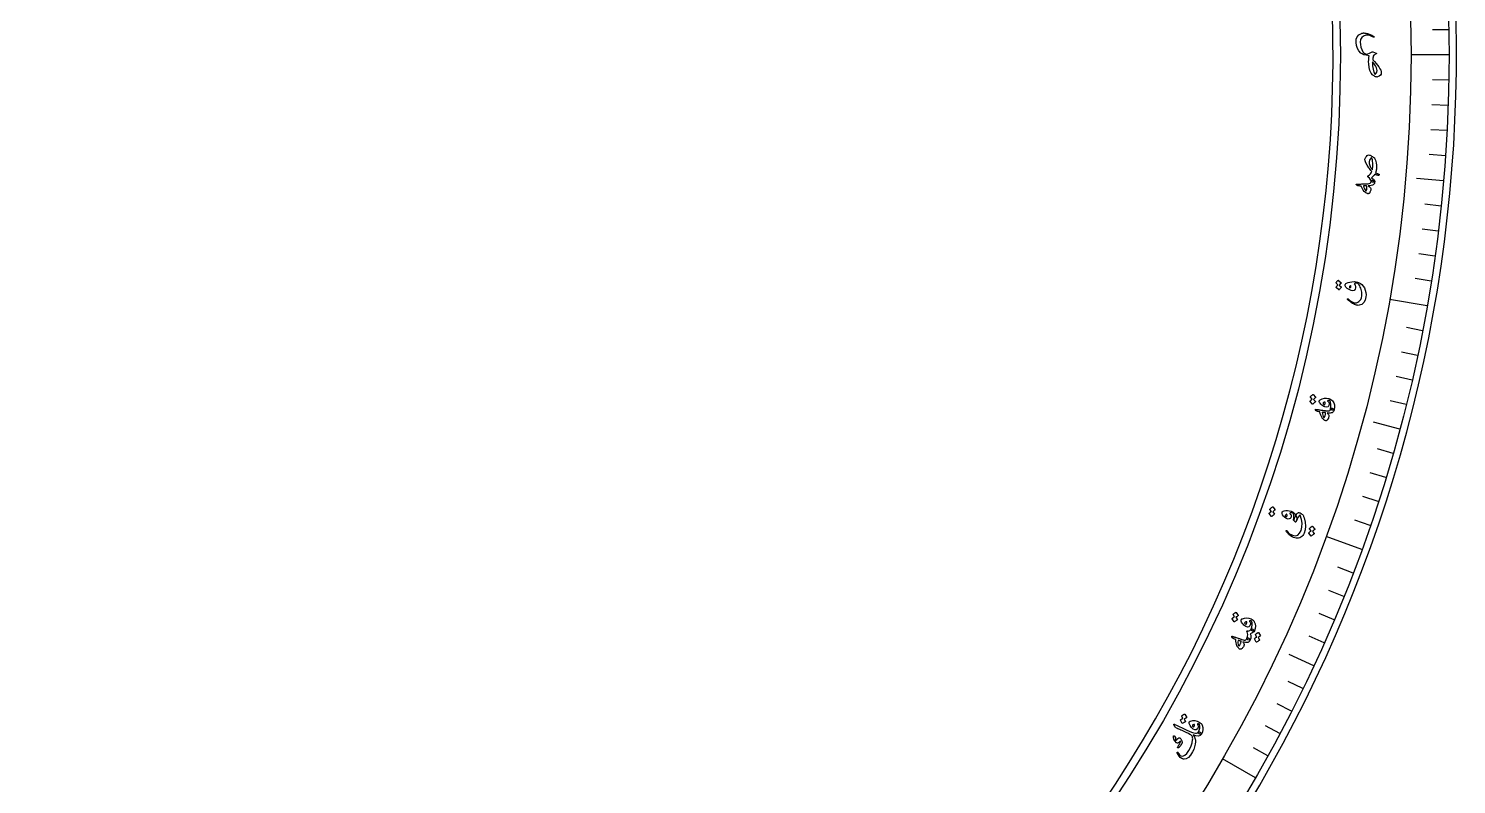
# Model space of a CAD drawing. Header units: millimetres. Extents: x -65 to 65, y -65 to 75.
# Drawn here: x 1.1 to 65, y -32.6 to 1.2 of the extents above; entities that cross this region are included whole.
import ezdxf

# ---------------------------------------------------------------- set-up
doc = ezdxf.new("R2010")
doc.units = ezdxf.units.MM
for name, color, linetype in [('CUT_INNER', 6, 'Continuous'), ('CUT_OUTER', 1, 'Continuous'), ('ENGRAVE', 7, 'Continuous'), ('ENGRAVE_FINE', 8, 'Continuous'), ('TEXT', 5, 'Continuous')]:
    doc.layers.add(name, color=color, linetype=linetype)

msp = doc.modelspace()

# ---------------------------------------------------------------- linework, layer by layer
at = {"layer": 'CUT_INNER'}
msp.add_arc((0.0001, -0.0002), 59.4749, 92.288724, 16.523657, dxfattribs=at)
at = {"layer": 'CUT_OUTER'}
msp.add_arc((-0.0001, -0.0002), 64.9998, 178.916906, 2.285404, dxfattribs=at)
at = {"layer": 'ENGRAVE'}
for points in [[(64.6685, 0), (62.9668, 0)], [(64.4224, -5.6362), (63.2115, -5.5303)], [(63.686, -11.2296), (62.0102, -10.9341)], [(62.465, -16.7374), (61.2909, -16.4228)], [(60.7685, -22.1179), (59.1694, -21.5359)], [(58.6096, -27.3301), (57.5079, -26.8164)], [(56.0046, -32.3342), (54.5308, -31.4834)]]:
    msp.add_lwpolyline(points, dxfattribs=at)
for radius in [64.6685, 62.9668, 59.8065]:
    msp.add_circle((0, 0), radius, dxfattribs=at)
at = {"layer": 'ENGRAVE_FINE'}
for points in [[(64.6587, 1.1286), (63.9295, 1.1159)], [(64.6587, -1.1286), (63.9295, -1.1159)], [(64.6291, -2.2569), (63.9002, -2.2314)], [(64.5799, -3.3845), (63.8516, -3.3463)], [(64.511, -4.511), (63.7834, -4.4602)], [(64.3142, -6.7597), (63.5889, -6.6835)], [(64.1865, -7.8811), (63.4626, -7.7922)], [(64.0392, -9.0001), (63.3169, -8.8986)], [(63.8723, -10.1164), (63.152, -10.0023)], [(63.4804, -12.3393), (62.7645, -12.2002)], [(63.2553, -13.4453), (62.542, -13.2937)], [(63.0111, -14.5472), (62.3004, -14.3832)], [(62.7476, -15.6447), (62.0399, -15.4683)], [(62.1634, -17.8251), (61.4623, -17.624)], [(61.8428, -18.9072), (61.1454, -18.694)], [(61.5034, -19.9837), (60.8098, -19.7583)], [(61.1453, -21.054), (60.4557, -20.8166)], [(60.3732, -23.1751), (59.6924, -22.9138)], [(59.9596, -24.2252), (59.2834, -23.952)], [(59.5277, -25.268), (58.8563, -24.983)], [(59.0776, -26.303), (58.4114, -26.0064)], [(58.1237, -28.3488), (57.4682, -28.0291)], [(57.6201, -29.3589), (56.9702, -29.0278)], [(57.0989, -30.36), (56.455, -30.0176)], [(56.5603, -31.3519), (55.9225, -30.9983)]]:
    msp.add_lwpolyline(points, dxfattribs=at)
at = {"layer": 'TEXT'}
for points in [[(61.6363, -0.792), (61.6261, -0.8556), (61.5956, -0.9094), (61.5447, -0.9531), (61.4735, -0.9869), (61.4464, -0.9904), (61.4162, -0.9869), (61.383, -0.9766), (61.3467, -0.9594), (61.3118, -0.9397), (61.2827, -0.922), (61.2595, -0.9062), (61.2422, -0.8923), (61.1779, -0.8119), (61.1283, -0.7038), (61.0934, -0.5679), (61.0729, -0.4041), (61.0687, -0.3057), (61.0711, -0.2116), (61.0802, -0.1218), (61.096, -0.0363), (60.9628, -0.0161), (60.8556, 0.0099), (60.7746, 0.0417), (60.7197, 0.0793), (60.6348, 0.1777), (60.5713, 0.2894), (60.5291, 0.4144), (60.5081, 0.553), (60.5136, 0.6991), (60.5547, 0.8163), (60.6317, 0.9047), (60.7448, 0.9644), (60.7624, 0.9696), (60.7808, 0.974), (60.8, 0.9775), (60.82, 0.98), (60.8407, 0.9815), (60.862, 0.9816), (60.8839, 0.9804), (60.9064, 0.9778), (60.9462, 0.9721), (60.9855, 0.9646), (61.0242, 0.9553), (61.0624, 0.9441), (61.0999, 0.9312), (61.1367, 0.9166), (61.1726, 0.9005), (61.2078, 0.8827), (61.2222, 0.8748), (61.2358, 0.867), (61.2487, 0.8593), (61.261, 0.8517), (61.2726, 0.8443), (61.2835, 0.8372), (61.2937, 0.8305), (61.3032, 0.8241), (61.3086, 0.8195), (61.312, 0.8146), (61.3133, 0.8095), (61.3125, 0.8042), (61.3105, 0.7985), (61.3077, 0.7941), (61.3042, 0.7911), (61.3, 0.7895), (61.2952, 0.7889), (61.29, 0.7893), (61.2843, 0.7906), (61.2782, 0.7928), (61.2579, 0.8059), (61.2355, 0.8182), (61.2112, 0.8298), (61.1848, 0.8406), (61.1173, 0.8633), (61.0538, 0.8769), (60.9943, 0.8815), (60.9388, 0.877), (60.8338, 0.8418), (60.7579, 0.7793), (60.7112, 0.6897), (60.6934, 0.5727), (60.6997, 0.46), (60.7219, 0.3505), (60.76, 0.2441), (60.8141, 0.1408), (60.8365, 0.1096), (60.8637, 0.0826), (60.8957, 0.06), (60.9324, 0.0416), (60.9375, 0.0394), (60.9438, 0.0384), (60.9512, 0.0385), (60.9597, 0.0398), (61.041, 0.0558), (61.1123, 0.0766), (61.1737, 0.1022), (61.225, 0.1326), (61.2344, 0.1387), (61.2427, 0.1422), (61.2498, 0.1432), (61.2558, 0.1418), (61.405, 0.0856), (61.4163, 0.0776), (61.4209, 0.0697), (61.419, 0.0621), (61.4105, 0.0547), (61.296, -0.0127), (61.2789, -0.0488), (61.2659, -0.095), (61.257, -0.1514), (61.252, -0.2181), (61.3288, -0.2977), (61.3998, -0.3776), (61.4651, -0.4579), (61.5245, -0.5386), (61.5739, -0.6157), (61.609, -0.6837), (61.6298, -0.7425), (61.6363, -0.792)], [(61.3661, -0.8777), (61.4093, -0.8224), (61.4358, -0.7643), (61.4454, -0.7035), (61.4381, -0.6399), (61.4146, -0.5709), (61.3754, -0.4917), (61.3205, -0.4026), (61.2498, -0.3035), (61.2481, -0.4831), (61.2668, -0.6386), (61.3061, -0.7701), (61.3661, -0.8777)], [(60.9066, -4.6673), (60.9124, -4.6395), (60.9261, -4.6088), (60.9474, -4.5749), (60.9765, -4.538), (61.0083, -4.506), (61.0396, -4.4853), (61.0706, -4.476), (61.1012, -4.478), (61.1315, -4.4879), (61.165, -4.5027), (61.2019, -4.5223), (61.242, -4.5468), (61.2785, -4.5715), (61.3065, -4.5923), (61.3259, -4.6089), (61.3367, -4.6215), (61.383, -4.715), (61.413, -4.8206), (61.4265, -4.9384), (61.4236, -5.0682), (61.4209, -5.0945), (61.4174, -5.1205), (61.413, -5.1461), (61.4077, -5.1715), (61.4016, -5.1964), (61.3948, -5.2209), (61.3874, -5.2448), (61.3794, -5.2682), (61.3954, -5.2781), (61.4248, -5.2918), (61.4675, -5.3091), (61.5237, -5.3302), (61.5345, -5.3355), (61.5403, -5.3436), (61.541, -5.3545), (61.5368, -5.3681), (61.5292, -5.3794), (61.5196, -5.3869), (61.5081, -5.3905), (61.4947, -5.3902), (61.4783, -5.3857), (61.4613, -5.3804), (61.4437, -5.3744), (61.4255, -5.3676), (61.4068, -5.36), (61.3877, -5.3515), (61.3682, -5.342), (61.3484, -5.3315), (61.3229, -5.3745), (61.2948, -5.4121), (61.2639, -5.4444), (61.2302, -5.4714), (61.2191, -5.4792), (61.211, -5.4866), (61.206, -5.4936), (61.2039, -5.5002), (61.205, -5.5058), (61.2092, -5.5116), (61.2167, -5.5178), (61.2273, -5.5242), (61.2803, -5.5561), (61.3172, -5.5892), (61.338, -5.6237), (61.3427, -5.6595), (61.341, -5.664), (61.3369, -5.6686), (61.3302, -5.6731), (61.321, -5.6776), (61.2877, -5.6866), (61.2595, -5.6907), (61.2363, -5.6901), (61.2181, -5.6846), (61.2026, -5.6754), (61.1911, -5.6656), (61.1835, -5.6553), (61.1798, -5.6444), (61.1671, -5.5976), (61.142, -5.5536), (61.1046, -5.5124), (61.0547, -5.474), (61.0451, -5.4659), (61.0385, -5.4565), (61.035, -5.4458), (61.0346, -5.4338), (61.0374, -5.4211), (61.0436, -5.41), (61.053, -5.4005), (61.0656, -5.3928), (61.1107, -5.3627), (61.1502, -5.3225), (61.1843, -5.2722), (61.2127, -5.2118), (61.1739, -5.1687), (61.1378, -5.1268), (61.1042, -5.0861), (61.0733, -5.0466), (60.9971, -4.9334), (60.9438, -4.8325), (60.9136, -4.7438), (60.9066, -4.6673)], [(61.1881, -4.6085), (61.1435, -4.6587), (61.1118, -4.7131), (61.0929, -4.7716), (61.0868, -4.8343), (61.091, -4.8633), (61.1022, -4.8993), (61.1203, -4.9423), (61.1453, -4.9923), (61.1591, -5.018), (61.1722, -5.0415), (61.1846, -5.063), (61.1962, -5.0824), (61.2072, -5.0996), (61.2177, -5.1148), (61.2277, -5.1278), (61.2371, -5.1388), (61.2477, -5.0814), (61.2544, -5.0131), (61.257, -4.9339), (61.2557, -4.844), (61.25, -4.7572), (61.2399, -4.6896), (61.2252, -4.6411), (61.2061, -4.6117), (61.2019, -4.6071), (61.1975, -4.6051), (61.1929, -4.6055), (61.1881, -4.6085)], [(60.5272, -5.8071), (60.5169, -5.7955), (60.5164, -5.787), (60.5256, -5.7818), (60.5445, -5.7797), (60.5558, -5.7796), (60.5715, -5.7791), (60.5915, -5.7784), (60.6159, -5.7775), (60.6449, -5.7764), (60.6787, -5.7753), (60.7172, -5.7742), (60.7606, -5.7731), (60.8032, -5.772), (60.8414, -5.771), (60.8751, -5.7701), (60.9043, -5.7694), (60.9289, -5.7688), (60.9489, -5.7684), (60.9641, -5.7681), (60.9747, -5.7679), (61.0415, -5.7648), (61.0941, -5.7563), (61.1322, -5.7423), (61.1561, -5.7228), (61.166, -5.7084), (61.1732, -5.6905), (61.1778, -5.6692), (61.1798, -5.6444), (61.1835, -5.63), (61.1917, -5.6194), (61.2043, -5.6127), (61.2213, -5.6098), (61.2415, -5.61), (61.2617, -5.6126), (61.2819, -5.6174), (61.3021, -5.6245), (61.3191, -5.6329), (61.3316, -5.6415), (61.3394, -5.6503), (61.3427, -5.6595), (61.3378, -5.7071), (61.3254, -5.7473), (61.3054, -5.7802), (61.2779, -5.8057), (61.2392, -5.8257), (61.1892, -5.8404), (61.1282, -5.8499), (61.056, -5.8542), (61.0968, -5.8839), (61.1284, -5.9133), (61.1506, -5.9422), (61.1634, -5.9707), (61.1668, -5.9931), (61.1664, -6.0191), (61.1623, -6.0486), (61.1543, -6.0816), (61.1429, -6.1161), (61.1307, -6.1447), (61.1176, -6.1676), (61.1038, -6.1846), (61.0875, -6.1978), (61.071, -6.206), (61.0544, -6.2091), (61.0376, -6.2072), (61.017, -6.2009), (60.9944, -6.1914), (60.9699, -6.1787), (60.9434, -6.1629), (60.9169, -6.1456), (60.8959, -6.1307), (60.8804, -6.1182), (60.8703, -6.1081), (60.8306, -6.0535), (60.7939, -5.9947), (60.7604, -5.9318), (60.7299, -5.8647), (60.6949, -5.8637), (60.6648, -5.8625), (60.6395, -5.8611), (60.619, -5.8595), (60.6019, -5.8568), (60.5868, -5.8523), (60.5737, -5.8459), (60.5626, -5.8377)], [(60.8415, -5.8627), (60.8576, -5.9304), (60.8799, -5.9886), (60.9083, -6.0375), (60.9429, -6.077), (60.9478, -6.0799), (60.9526, -6.0803), (60.9571, -6.0781), (60.9615, -6.0734), (60.9715, -6.0553), (60.9796, -6.0354), (60.9861, -6.0138), (60.9907, -5.9904), (60.9936, -5.9652), (60.9947, -5.9383), (60.994, -5.9095), (60.9915, -5.879), (60.9905, -5.8743), (60.9883, -5.8691), (60.9851, -5.8637), (60.9808, -5.8579), (60.9658, -5.8576), (60.9502, -5.8575), (60.9339, -5.8577), (60.9168, -5.8581), (60.899, -5.8589), (60.8806, -5.8599), (60.8614, -5.8612), (60.8415, -5.8627)], [(59.6115, -10.2114), (59.6096, -10.2088), (59.6088, -10.2054), (59.6091, -10.2014), (59.6103, -10.1966), (59.6199, -10.1803), (59.6301, -10.1647), (59.6408, -10.1497), (59.6521, -10.1354), (59.6641, -10.1217), (59.677, -10.1085), (59.6907, -10.0957), (59.7052, -10.0834), (59.7093, -10.0812), (59.7135, -10.0807), (59.7176, -10.0817), (59.7216, -10.0843), (59.8434, -10.1926), (59.8448, -10.1952), (59.8442, -10.1987), (59.8416, -10.2029), (59.8371, -10.208), (59.8331, -10.2113), (59.8275, -10.2168), (59.8202, -10.2246), (59.8113, -10.2346), (59.8006, -10.2469), (59.788, -10.2617), (59.7735, -10.2788), (59.757, -10.2983), (59.8511, -10.3841), (59.8538, -10.3877), (59.8538, -10.3919), (59.8513, -10.3964), (59.8462, -10.4015), (59.8417, -10.4059), (59.835, -10.4128), (59.8259, -10.4223), (59.8146, -10.4344), (59.8009, -10.4493), (59.7849, -10.4672), (59.7665, -10.488), (59.7457, -10.5119), (59.7425, -10.5142), (59.7396, -10.515), (59.737, -10.5142), (59.7346, -10.5118), (59.6191, -10.4021), (59.6172, -10.3995), (59.6164, -10.3962), (59.6167, -10.3921), (59.618, -10.3874), (59.6254, -10.3734), (59.6336, -10.36), (59.6424, -10.3472), (59.652, -10.3349), (59.6622, -10.3232), (59.6728, -10.3121), (59.6839, -10.3015), (59.6955, -10.2914)], [(60.0147, -10.2804), (60.0208, -10.2643), (60.0336, -10.2479), (60.0531, -10.2313), (60.0794, -10.2144), (60.148, -10.1823), (60.227, -10.1596), (60.3163, -10.1463), (60.416, -10.1426), (60.4675, -10.1453), (60.519, -10.1525), (60.5703, -10.1644), (60.6216, -10.1808), (60.7025, -10.2215), (60.7724, -10.2757), (60.8312, -10.3434), (60.8789, -10.4247), (60.9196, -10.5281), (60.9447, -10.6283), (60.9544, -10.7252), (60.9486, -10.8187), (60.9113, -10.968), (60.8478, -11.0813), (60.7584, -11.1584), (60.6432, -11.1994), (60.6061, -11.202), (60.567, -11.1992), (60.5259, -11.1909), (60.4828, -11.1772), (60.4361, -11.1593), (60.39, -11.1378), (60.3444, -11.1127), (60.2994, -11.0841), (60.2548, -11.0522), (60.2106, -11.0174), (60.1669, -10.9798), (60.1235, -10.9393), (60.1191, -10.9337), (60.1167, -10.9284), (60.1164, -10.9231), (60.1181, -10.918), (60.1212, -10.9127), (60.1245, -10.9086), (60.128, -10.9056), (60.1318, -10.9039), (60.1369, -10.903), (60.1424, -10.904), (60.1482, -10.9069), (60.1544, -10.9117), (60.2279, -10.9793), (60.2967, -11.0309), (60.3607, -11.0664), (60.4201, -11.0859), (60.4777, -11.0916), (60.533, -11.0852), (60.5858, -11.0668), (60.6362, -11.0363), (60.6816, -10.9925), (60.7176, -10.9357), (60.7441, -10.8661), (60.761, -10.7835), (60.7661, -10.7263), (60.7665, -10.669), (60.7622, -10.6117), (60.7532, -10.5545), (60.7395, -10.4974), (60.7208, -10.4406), (60.6972, -10.3839), (60.6687, -10.3276), (60.6407, -10.2828), (60.6116, -10.2485), (60.5814, -10.2247), (60.5501, -10.2113), (60.5186, -10.2068), (60.4877, -10.2095), (60.4574, -10.2195), (60.4278, -10.2368), (60.4661, -10.3002), (60.4849, -10.3614), (60.4842, -10.4206), (60.464, -10.4775), (60.4194, -10.5309), (60.3596, -10.5526), (60.2846, -10.5424), (60.1943, -10.5006), (60.1089, -10.4436), (60.0506, -10.3879), (60.0191, -10.3335), (60.0147, -10.2804)], [(60.2617, -10.3135), (60.2397, -10.3286), (60.2233, -10.3437), (60.2124, -10.3589), (60.207, -10.3741), (60.2071, -10.3877), (60.2119, -10.402), (60.2214, -10.4169), (60.2357, -10.4324), (60.249, -10.4219), (60.2599, -10.4094), (60.2684, -10.3949), (60.2745, -10.3783), (60.2765, -10.3623), (60.275, -10.3462), (60.27, -10.3299), (60.2617, -10.3135)], [(58.4636, -15.3144), (58.462, -15.3116), (58.4615, -15.3083), (58.4621, -15.3042), (58.4637, -15.2996), (58.4747, -15.2842), (58.4862, -15.2695), (58.4981, -15.2556), (58.5106, -15.2423), (58.5238, -15.2297), (58.5377, -15.2176), (58.5525, -15.2061), (58.568, -15.1951), (58.5723, -15.1933), (58.5765, -15.1931), (58.5805, -15.1945), (58.5843, -15.1975), (58.6963, -15.3158), (58.6974, -15.3185), (58.6965, -15.3219), (58.6936, -15.3259), (58.6887, -15.3305), (58.6844, -15.3335), (58.6783, -15.3385), (58.6704, -15.3457), (58.6607, -15.3549), (58.649, -15.3662), (58.6351, -15.3798), (58.6192, -15.3956), (58.6011, -15.4136), (58.6874, -15.5071), (58.6898, -15.511), (58.6895, -15.5151), (58.6866, -15.5194), (58.681, -15.524), (58.6762, -15.528), (58.6689, -15.5343), (58.6591, -15.543), (58.6467, -15.5541), (58.6318, -15.5677), (58.6143, -15.5841), (58.5942, -15.6033), (58.5714, -15.6252), (58.568, -15.6273), (58.5651, -15.6278), (58.5625, -15.6267), (58.5604, -15.6242), (58.4547, -15.505), (58.4531, -15.5022), (58.4526, -15.4989), (58.4532, -15.4948), (58.4549, -15.4902), (58.4635, -15.4769), (58.4728, -15.4643), (58.4827, -15.4523), (58.4933, -15.4409), (58.5044, -15.4302), (58.516, -15.42), (58.528, -15.4104), (58.5404, -15.4014)], [(58.6953, -15.8787), (58.6871, -15.8655), (58.6879, -15.857), (58.6979, -15.8534), (58.7169, -15.8546), (58.728, -15.8563), (58.7436, -15.8585), (58.7634, -15.8612), (58.7877, -15.8643), (58.8164, -15.8681), (58.8499, -15.8727), (58.8881, -15.8781), (58.931, -15.8843), (58.9732, -15.8903), (59.011, -15.8957), (59.0444, -15.9006), (59.0733, -15.9048), (59.0977, -15.9083), (59.1175, -15.9112), (59.1326, -15.9135), (59.143, -15.9151), (59.2094, -15.9233), (59.2626, -15.9237), (59.3026, -15.9163), (59.3294, -15.901), (59.3415, -15.8885), (59.3517, -15.8721), (59.3598, -15.8519), (59.3659, -15.8278), (59.372, -15.8142), (59.3818, -15.8051), (59.3953, -15.8006), (59.4126, -15.8006), (59.4325, -15.8042), (59.452, -15.8101), (59.4711, -15.8183), (59.4898, -15.8287), (59.5052, -15.8397), (59.516, -15.8503), (59.5223, -15.8604), (59.524, -15.8699), (59.5112, -15.9161), (59.4922, -15.9537), (59.467, -15.9827), (59.4356, -16.0032), (59.394, -16.0164), (59.3423, -16.0225), (59.2805, -16.0216), (59.2086, -16.0138), (59.2439, -16.05), (59.2701, -16.0842), (59.2871, -16.1164), (59.295, -16.1467), (59.2946, -16.1694), (59.2899, -16.1949), (59.2808, -16.2233), (59.2674, -16.2545), (59.2504, -16.2865), (59.2335, -16.3127), (59.2168, -16.3331), (59.2003, -16.3476), (59.1821, -16.3579), (59.1644, -16.3631), (59.1475, -16.3634), (59.1313, -16.3587), (59.112, -16.349), (59.0914, -16.3359), (59.0693, -16.3193), (59.0458, -16.2992), (59.0227, -16.2778), (59.0045, -16.2595), (58.9912, -16.2446), (58.983, -16.2329), (58.953, -16.1725), (58.9267, -16.1084), (58.9042, -16.0407), (58.8854, -15.9695), (58.8511, -15.9626), (58.8216, -15.9564), (58.7969, -15.9507), (58.777, -15.9457), (58.7606, -15.9402), (58.7464, -15.9332), (58.7346, -15.9247), (58.7251, -15.9148)], [(58.8587, -15.4776), (58.8636, -15.4661), (58.8724, -15.4541), (58.885, -15.4418), (58.9015, -15.4291), (58.9926, -15.3799), (59.0874, -15.3537), (59.1861, -15.3507), (59.2887, -15.3708), (59.3398, -15.3898), (59.3839, -15.4129), (59.4207, -15.44), (59.4504, -15.4711), (59.505, -15.5613), (59.5354, -15.6579), (59.5418, -15.7608), (59.524, -15.8699), (59.5186, -15.88), (59.5086, -15.8871), (59.4939, -15.8913), (59.4746, -15.8927), (59.4643, -15.8923), (59.4539, -15.8912), (59.4435, -15.8891), (59.4331, -15.8863), (59.4229, -15.8829), (59.4133, -15.8794), (59.4042, -15.8756), (59.3956, -15.8716), (59.3813, -15.8627), (59.3715, -15.8524), (59.3664, -15.8408), (59.3659, -15.8278), (59.3795, -15.7208), (59.3774, -15.6244), (59.3598, -15.5386), (59.3266, -15.4633), (59.3011, -15.4599), (59.2805, -15.4584), (59.2647, -15.4588), (59.2539, -15.4613), (59.2441, -15.4651), (59.2373, -15.4692), (59.2334, -15.4735), (59.2325, -15.4782), (59.2328, -15.4817), (59.2337, -15.4846), (59.2352, -15.487), (59.2373, -15.4889), (59.2676, -15.5149), (59.2889, -15.5428), (59.3013, -15.5726), (59.3047, -15.6043), (59.2891, -15.6897), (59.2511, -15.7412), (59.1909, -15.7587), (59.1084, -15.7422), (59.0637, -15.7228), (59.0191, -15.6959), (58.9746, -15.6616), (58.9302, -15.6199), (58.8934, -15.5786), (58.8692, -15.5411), (58.8577, -15.5075), (58.8587, -15.4776)], [(59.0334, -15.5854), (59.0337, -15.6041), (59.0431, -15.6212), (59.0617, -15.6368), (59.0894, -15.6508), (59.094, -15.6519), (59.0974, -15.6525), (59.0995, -15.6524), (59.1004, -15.6518), (59.1093, -15.6353), (59.1164, -15.6181), (59.1215, -15.6001), (59.1247, -15.5813), (59.1255, -15.5643), (59.124, -15.5497), (59.1203, -15.5376), (59.1143, -15.5279), (59.0808, -15.5403), (59.0562, -15.5539), (59.0404, -15.569), (59.0334, -15.5854)], [(58.9957, -15.9862), (59.0003, -16.0556), (59.0125, -16.1168), (59.0323, -16.1697), (59.0597, -16.2145), (59.0642, -16.2181), (59.0688, -16.2193), (59.0736, -16.2179), (59.0787, -16.214), (59.0916, -16.1979), (59.103, -16.1797), (59.1129, -16.1594), (59.1214, -16.1371), (59.1285, -16.1128), (59.1341, -16.0864), (59.1382, -16.0579), (59.1409, -16.0275), (59.1407, -16.0226), (59.1395, -16.0172), (59.1372, -16.0113), (59.1339, -16.0048), (59.1192, -16.002), (59.1038, -15.9993), (59.0877, -15.9967), (59.0708, -15.9943), (59.0531, -15.9921), (59.0348, -15.99), (59.0156, -15.988), (58.9957, -15.9862)], [(56.6505, -20.3274), (56.6491, -20.3245), (56.6489, -20.3211), (56.6498, -20.3172), (56.6519, -20.3127), (56.6642, -20.2984), (56.6769, -20.2849), (56.69, -20.2721), (56.7036, -20.26), (56.7178, -20.2487), (56.7327, -20.238), (56.7484, -20.2278), (56.7648, -20.2183), (56.7693, -20.2169), (56.7734, -20.2171), (56.7773, -20.2188), (56.7808, -20.2221), (56.8821, -20.3495), (56.883, -20.3523), (56.8818, -20.3556), (56.8785, -20.3593), (56.8732, -20.3635), (56.8687, -20.366), (56.8622, -20.3705), (56.8537, -20.3768), (56.8432, -20.3851), (56.8306, -20.3953), (56.8156, -20.4075), (56.7984, -20.4218), (56.7788, -20.4381), (56.8566, -20.5385), (56.8586, -20.5426), (56.858, -20.5467), (56.8547, -20.5507), (56.8488, -20.5548), (56.8437, -20.5583), (56.8358, -20.5639), (56.8253, -20.5717), (56.812, -20.5815), (56.796, -20.5937), (56.7771, -20.6084), (56.7554, -20.6257), (56.7308, -20.6455), (56.7273, -20.6472), (56.7243, -20.6474), (56.7219, -20.6461), (56.72, -20.6434), (56.6251, -20.5157), (56.6238, -20.5129), (56.6235, -20.5094), (56.6245, -20.5055), (56.6266, -20.501), (56.6363, -20.4887), (56.6467, -20.4769), (56.6576, -20.4659), (56.6691, -20.4556), (56.6811, -20.4459), (56.6935, -20.4368), (56.7063, -20.4284), (56.7194, -20.4205)], [(57.2843, -20.4014), (57.3635, -20.3854), (57.4421, -20.3823), (57.5202, -20.3921), (57.5978, -20.4149), (57.6148, -20.4212), (57.6313, -20.428), (57.6474, -20.4352), (57.6632, -20.4429), (57.6784, -20.451), (57.693, -20.4595), (57.7069, -20.4683), (57.7203, -20.4776), (57.8007, -20.5553), (57.844, -20.6506), (57.8499, -20.7634), (57.8184, -20.8937), (57.8149, -20.8997), (57.81, -20.9023), (57.8037, -20.9015), (57.7959, -20.8972), (57.7782, -20.8836), (57.7592, -20.8665), (57.7387, -20.846), (57.7167, -20.8221), (57.7132, -20.8175), (57.7111, -20.8124), (57.7103, -20.8068), (57.7109, -20.8007), (57.726, -20.7), (57.7274, -20.6162), (57.7152, -20.5493), (57.6894, -20.4994), (57.676, -20.4872), (57.6583, -20.4797), (57.6362, -20.4769), (57.6099, -20.4789), (57.5964, -20.4808), (57.5844, -20.4833), (57.5738, -20.4862), (57.5645, -20.4897), (57.5564, -20.4935), (57.5489, -20.4976), (57.5423, -20.502), (57.5363, -20.5066), (57.5626, -20.5364), (57.5823, -20.5644), (57.5954, -20.5905), (57.6019, -20.6148), (57.6024, -20.6671), (57.5872, -20.7083), (57.5564, -20.7384), (57.5101, -20.7573), (57.465, -20.7613), (57.4184, -20.7516), (57.3706, -20.7282), (57.3214, -20.6911), (57.2553, -20.6257), (57.2123, -20.5663), (57.1924, -20.513), (57.1958, -20.4656), (57.2064, -20.4454), (57.2246, -20.428), (57.2506, -20.4134), (57.2843, -20.4014)], [(57.3372, -20.6045), (57.3356, -20.615), (57.3375, -20.6277), (57.343, -20.6426), (57.352, -20.6598), (57.3578, -20.6655), (57.3652, -20.6674), (57.3742, -20.6656), (57.3848, -20.6601), (57.4072, -20.64), (57.4191, -20.6157), (57.4204, -20.5871), (57.4112, -20.5542), (57.4087, -20.5504), (57.4056, -20.5483), (57.4019, -20.548), (57.3975, -20.5493), (57.3746, -20.5639), (57.3568, -20.5779), (57.3444, -20.5915), (57.3372, -20.6045)], [(57.7247, -20.8269), (57.7314, -20.8011), (57.739, -20.775), (57.7474, -20.7488), (57.7565, -20.7223), (57.7665, -20.6958), (57.7774, -20.6693), (57.7892, -20.643), (57.802, -20.6167), (57.8282, -20.5687), (57.8555, -20.5299), (57.8842, -20.5006), (57.914, -20.4806), (57.9317, -20.4746), (57.9515, -20.474), (57.9736, -20.4788), (57.9978, -20.4889), (58.0466, -20.5158), (58.0854, -20.5412), (58.1141, -20.5649), (58.1328, -20.5871), (58.1475, -20.6119), (58.1614, -20.6409), (58.1746, -20.674), (58.1871, -20.7113), (58.2314, -20.8974), (58.246, -21.0732), (58.2309, -21.2382), (58.1862, -21.3924), (58.1569, -21.4519), (58.1217, -21.5029), (58.0807, -21.5453), (58.0338, -21.5791), (57.9832, -21.6037), (57.9308, -21.6186), (57.8767, -21.6237), (57.821, -21.6192), (57.7634, -21.6052), (57.7038, -21.5822), (57.6423, -21.5502), (57.5787, -21.5091), (57.5467, -21.4857), (57.5168, -21.4614), (57.4889, -21.4364), (57.4632, -21.4106), (57.4394, -21.3842), (57.4173, -21.3574), (57.3969, -21.3301), (57.3783, -21.3024), (57.3743, -21.2926), (57.3737, -21.2847), (57.3765, -21.2789), (57.3827, -21.275), (57.3914, -21.273), (57.3995, -21.274), (57.4071, -21.2779), (57.414, -21.2847), (57.4743, -21.3583), (57.5352, -21.4165), (57.5967, -21.4593), (57.659, -21.4865), (57.7869, -21.5053), (57.8941, -21.4763), (57.9803, -21.3993), (58.0456, -21.2742), (58.0844, -21.1188), (58.0911, -20.9523), (58.0654, -20.775), (58.0074, -20.5872), (58.0054, -20.5844), (58.0026, -20.5831), (57.999, -20.5832), (57.9948, -20.5847), (57.9554, -20.6167), (57.9128, -20.6795), (57.8668, -20.773), (57.8172, -20.8972), (57.8141, -20.9031), (57.8104, -20.9054), (57.806, -20.904), (57.801, -20.8991)], [(58.4274, -21.1981), (58.4261, -21.1952), (58.4259, -21.1917), (58.4269, -21.1876), (58.4291, -21.183), (58.4415, -21.1682), (58.4545, -21.1542), (58.4678, -21.141), (58.4817, -21.1285), (58.4961, -21.1167), (58.5112, -21.1056), (58.5271, -21.095), (58.5437, -21.0851), (58.5482, -21.0837), (58.5523, -21.0838), (58.5562, -21.0856), (58.5597, -21.0889), (58.6595, -21.2193), (58.6604, -21.2222), (58.6592, -21.2256), (58.6559, -21.2294), (58.6504, -21.2338), (58.6459, -21.2364), (58.6393, -21.2411), (58.6307, -21.2477), (58.6201, -21.2562), (58.6072, -21.2668), (58.592, -21.2795), (58.5745, -21.2943), (58.5546, -21.3112), (58.6313, -21.414), (58.6333, -21.4181), (58.6326, -21.4223), (58.6293, -21.4265), (58.6233, -21.4307), (58.6181, -21.4344), (58.6101, -21.4402), (58.5994, -21.4483), (58.586, -21.4585), (58.5697, -21.4712), (58.5506, -21.4864), (58.5285, -21.5043), (58.5036, -21.5248), (58.5, -21.5266), (58.497, -21.5269), (58.4946, -21.5256), (58.4927, -21.5228), (58.3993, -21.3921), (58.398, -21.3891), (58.3978, -21.3856), (58.3988, -21.3816), (58.401, -21.377), (58.4109, -21.3642), (58.4214, -21.3521), (58.4326, -21.3406), (58.4443, -21.3299), (58.4565, -21.3199), (58.469, -21.3105), (58.482, -21.3017), (58.4953, -21.2935)], [(55.0071, -25.0349), (55.006, -25.0319), (55.006, -25.0285), (55.0073, -25.0246), (55.0097, -25.0203), (55.0231, -25.007), (55.0369, -24.9945), (55.0511, -24.9828), (55.0657, -24.9718), (55.0808, -24.9616), (55.0966, -24.9521), (55.1131, -24.9433), (55.1302, -24.9351), (55.1348, -24.9341), (55.1389, -24.9346), (55.1426, -24.9366), (55.1459, -24.9402), (55.2361, -25.0758), (55.2368, -25.0787), (55.2353, -25.0819), (55.2318, -25.0853), (55.2261, -25.0891), (55.2214, -25.0913), (55.2146, -25.0952), (55.2056, -25.1009), (55.1944, -25.1083), (55.1809, -25.1174), (55.165, -25.1285), (55.1466, -25.1413), (55.1257, -25.156), (55.1948, -25.2628), (55.1965, -25.267), (55.1956, -25.271), (55.1919, -25.2748), (55.1857, -25.2784), (55.1803, -25.2815), (55.172, -25.2865), (55.1608, -25.2934), (55.1468, -25.3022), (55.1298, -25.3131), (55.1097, -25.3263), (55.0866, -25.3417), (55.0604, -25.3595), (55.0568, -25.3609), (55.0538, -25.3609), (55.0514, -25.3595), (55.0497, -25.3566), (54.9659, -25.2212), (54.9648, -25.2182), (54.9649, -25.2148), (54.9661, -25.2109), (54.9686, -25.2066), (54.9794, -25.195), (54.9907, -25.1841), (55.0025, -25.174), (55.0148, -25.1646), (55.0276, -25.1559), (55.0408, -25.1478), (55.0542, -25.1404), (55.068, -25.1336)], [(55.3687, -25.2629), (55.3755, -25.2524), (55.3861, -25.2421), (55.4007, -25.2321), (55.4191, -25.2224), (55.5172, -25.1894), (55.6151, -25.1797), (55.7129, -25.1935), (55.8105, -25.2308), (55.8577, -25.2582), (55.8972, -25.2885), (55.9289, -25.3214), (55.9529, -25.3572), (55.9913, -25.4553), (56.0049, -25.5557), (55.9936, -25.6582), (55.9575, -25.7626), (55.9505, -25.7716), (55.9394, -25.777), (55.9243, -25.7786), (55.905, -25.7767), (55.8949, -25.7746), (55.8848, -25.7716), (55.8749, -25.7679), (55.8651, -25.7633), (55.8557, -25.7583), (55.8468, -25.7531), (55.8385, -25.7478), (55.8307, -25.7424), (55.8181, -25.7312), (55.8103, -25.7195), (55.8072, -25.7071), (55.8089, -25.6942), (55.8405, -25.5911), (55.8549, -25.4958), (55.8521, -25.4082), (55.8322, -25.3284), (55.8076, -25.3207), (55.7876, -25.3157), (55.772, -25.3135), (55.7608, -25.314), (55.7506, -25.3161), (55.7431, -25.319), (55.7386, -25.3226), (55.7369, -25.3271), (55.7366, -25.3306), (55.737, -25.3336), (55.738, -25.3362), (55.7398, -25.3384), (55.7652, -25.3692), (55.7815, -25.4003), (55.7887, -25.4318), (55.7866, -25.4636), (55.7567, -25.5451), (55.7106, -25.5894), (55.6482, -25.5964), (55.5697, -25.5661), (55.529, -25.5394), (55.4896, -25.5053), (55.4516, -25.4639), (55.4149, -25.4153), (55.3857, -25.3683), (55.3682, -25.3273), (55.3626, -25.2921), (55.3687, -25.2629)], [(55.5224, -25.3988), (55.5196, -25.4173), (55.526, -25.4358), (55.5416, -25.4543), (55.5665, -25.4728), (55.5709, -25.4747), (55.5741, -25.4758), (55.5762, -25.4761), (55.5772, -25.4757), (55.5888, -25.461), (55.5987, -25.4451), (55.6068, -25.4283), (55.6131, -25.4103), (55.6168, -25.3937), (55.6179, -25.3791), (55.6162, -25.3665), (55.6119, -25.356), (55.5769, -25.3624), (55.5503, -25.3717), (55.5322, -25.3838), (55.5224, -25.3988)], [(54.9524, -26.0289), (54.9467, -26.0144), (54.949, -26.0063), (54.9594, -26.0045), (54.9779, -26.009), (54.9886, -26.0127), (55.0035, -26.0176), (55.0226, -26.0237), (55.0459, -26.0311), (55.0735, -26.04), (55.1056, -26.0504), (55.1423, -26.0625), (55.1834, -26.0762), (55.2239, -26.0896), (55.2601, -26.1016), (55.2921, -26.1123), (55.3198, -26.1215), (55.3432, -26.1294), (55.3621, -26.1357), (55.3766, -26.1406), (55.3866, -26.144), (55.4505, -26.1639), (55.5028, -26.1737), (55.5434, -26.1735), (55.5725, -26.1632), (55.5867, -26.1531), (55.5996, -26.1387), (55.6112, -26.1202), (55.6214, -26.0976), (55.6298, -26.0853), (55.6411, -26.0781), (55.6552, -26.0761), (55.6722, -26.0791), (55.6911, -26.0862), (55.7092, -26.0955), (55.7266, -26.1069), (55.7432, -26.1205), (55.7564, -26.1341), (55.7652, -26.1464), (55.7696, -26.1574), (55.7695, -26.1671), (55.7488, -26.2102), (55.7234, -26.2439), (55.6934, -26.268), (55.6589, -26.2826), (55.6157, -26.2882), (55.5637, -26.2851), (55.5031, -26.2733), (55.4337, -26.2528), (55.462, -26.2947), (55.4817, -26.333), (55.4927, -26.3677), (55.4951, -26.3989), (55.4907, -26.4212), (55.4815, -26.4455), (55.4676, -26.4718), (55.4489, -26.5001), (55.4264, -26.5287), (55.4052, -26.5515), (55.3852, -26.5685), (55.3664, -26.5798), (55.3466, -26.5867), (55.3283, -26.5888), (55.3116, -26.5861), (55.2964, -26.5786), (55.2792, -26.5656), (55.2612, -26.549), (55.2424, -26.5288), (55.2229, -26.5049), (55.2039, -26.4796), (55.1892, -26.4585), (55.1788, -26.4415), (55.1728, -26.4285), (55.154, -26.3637), (55.1395, -26.296), (55.1293, -26.2254), (55.1234, -26.1519), (55.0909, -26.1391), (55.063, -26.1277), (55.0396, -26.1178), (55.0209, -26.1093), (55.0057, -26.101), (54.9931, -26.0916), (54.9829, -26.0812), (54.9753, -26.0697)], [(55.229, -26.188), (55.2213, -26.2571), (55.2224, -26.3194), (55.2325, -26.3751), (55.2516, -26.4239), (55.2553, -26.4283), (55.2596, -26.4303), (55.2647, -26.4298), (55.2703, -26.4269), (55.2859, -26.4132), (55.3003, -26.3973), (55.3137, -26.3792), (55.326, -26.3587), (55.3373, -26.336), (55.3475, -26.311), (55.3566, -26.2838), (55.3646, -26.2543), (55.3653, -26.2494), (55.365, -26.2439), (55.3638, -26.2377), (55.3617, -26.2308), (55.3478, -26.2254), (55.3331, -26.22), (55.3176, -26.2146), (55.3015, -26.2093), (55.2845, -26.2039), (55.2668, -26.1986), (55.2483, -26.1933), (55.229, -26.188)], [(55.8089, -25.6942), (55.8192, -25.683), (55.8281, -25.6754), (55.8355, -25.6715), (55.8415, -25.6711), (55.8496, -25.6733), (55.8588, -25.677), (55.8694, -25.6824), (55.8812, -25.6893), (55.918, -25.7139), (55.943, -25.7344), (55.9562, -25.7506), (55.9575, -25.7626), (55.9306, -25.8046), (55.891, -25.8406), (55.8388, -25.8708), (55.7741, -25.8951), (55.7946, -25.9565), (55.8006, -26.0223), (55.7923, -26.0925), (55.7695, -26.1671), (55.7644, -26.1739), (55.757, -26.1779), (55.7471, -26.1789), (55.7347, -26.177), (55.6594, -26.1578), (55.651, -26.1556), (55.643, -26.1511), (55.6353, -26.1442), (55.628, -26.1349), (55.6231, -26.126), (55.6204, -26.1168), (55.6199, -26.1073), (55.6214, -26.0976), (55.6481, -26.0085), (55.6578, -25.9296), (55.6507, -25.8609), (55.6266, -25.8026), (55.623, -25.7954), (55.6213, -25.7881), (55.6217, -25.7808), (55.6242, -25.7734), (55.6281, -25.7673), (55.633, -25.764), (55.639, -25.7633), (55.6459, -25.7654), (55.6522, -25.7681), (55.6578, -25.7699), (55.6628, -25.771), (55.6672, -25.7713), (55.7134, -25.7589), (55.7524, -25.7419), (55.7842, -25.7204), (55.8089, -25.6942)], [(56.0049, -25.9377), (56.0038, -25.9346), (56.0039, -25.9312), (56.0052, -25.9272), (56.0077, -25.9228), (56.0214, -25.9093), (56.0354, -25.8966), (56.0498, -25.8846), (56.0646, -25.8735), (56.0799, -25.8631), (56.0959, -25.8533), (56.1126, -25.8443), (56.1299, -25.836), (56.1345, -25.8349), (56.1386, -25.8354), (56.1423, -25.8375), (56.1455, -25.8411), (56.2341, -25.979), (56.2347, -25.982), (56.2332, -25.9852), (56.2296, -25.9887), (56.2239, -25.9925), (56.2191, -25.9948), (56.2122, -25.9988), (56.2031, -26.0045), (56.1918, -26.0121), (56.1781, -26.0214), (56.1619, -26.0327), (56.1433, -26.0458), (56.1221, -26.0608), (56.1899, -26.1693), (56.1915, -26.1736), (56.1905, -26.1777), (56.1868, -26.1816), (56.1805, -26.1852), (56.175, -26.1884), (56.1666, -26.1935), (56.1553, -26.2005), (56.1411, -26.2095), (56.1239, -26.2206), (56.1035, -26.234), (56.0801, -26.2498), (56.0536, -26.2679), (56.0499, -26.2694), (56.0469, -26.2693), (56.0445, -26.2679), (56.0429, -26.2649), (55.9608, -26.1273), (55.9597, -26.1243), (55.9598, -26.1208), (55.9611, -26.1168), (55.9637, -26.1125), (55.9747, -26.1007), (55.9861, -26.0896), (55.9982, -26.0793), (56.0107, -26.0697), (56.0237, -26.0608), (56.037, -26.0526), (56.0506, -26.045), (56.0645, -26.0381)], [(52.351, -29.9531), (52.3451, -29.9395), (52.3458, -29.9321), (52.3532, -29.9308), (52.3673, -29.9356), (52.3796, -29.9413), (52.3997, -29.9508), (52.4277, -29.9642), (52.4636, -29.9814), (52.5075, -30.0024), (52.5593, -30.027), (52.6191, -30.0553), (52.6869, -30.0872), (52.8997, -30.1857), (53.0647, -30.2586), (53.1818, -30.3059), (53.2509, -30.3276), (53.3158, -30.3355), (53.3702, -30.3338), (53.4142, -30.3223), (53.4477, -30.3013), (53.4621, -30.2906), (53.4779, -30.2848), (53.4951, -30.2841), (53.5136, -30.2883), (53.5319, -30.2961), (53.5483, -30.3063), (53.5628, -30.3189), (53.5755, -30.3338), (53.5853, -30.3489), (53.5909, -30.362), (53.5925, -30.373), (53.5901, -30.382), (53.5331, -30.4421), (53.4505, -30.4665), (53.3425, -30.4553), (53.209, -30.4084), (53.2318, -30.4406), (53.2532, -30.4766), (53.2731, -30.5166), (53.2915, -30.5605), (53.3056, -30.6028), (53.3152, -30.6435), (53.3203, -30.6828), (53.3211, -30.7206), (53.3085, -30.8388), (53.2821, -30.9551), (53.2417, -31.0695), (53.1875, -31.1821), (53.0966, -31.3259), (53.0029, -31.4272), (52.9065, -31.4862), (52.8077, -31.5029), (52.7803, -31.4996), (52.7549, -31.4938), (52.7316, -31.4854), (52.7103, -31.4745), (52.6411, -31.4225), (52.5835, -31.3624), (52.5377, -31.2942), (52.5034, -31.218), (52.5017, -31.2115), (52.5015, -31.2053), (52.5026, -31.1993), (52.5051, -31.1937), (52.5084, -31.1899), (52.5125, -31.1876), (52.5175, -31.1869), (52.5235, -31.1878), (52.5285, -31.1906), (52.5333, -31.1952), (52.5379, -31.2015), (52.5423, -31.2095), (52.574, -31.2673), (52.6044, -31.3113), (52.6334, -31.3417), (52.6611, -31.3583), (52.7515, -31.3671), (52.8425, -31.3306), (52.9338, -31.2485), (53.0253, -31.1208), (53.0817, -31.014), (53.1281, -30.8989), (53.1647, -30.7754), (53.1913, -30.6437), (53.1947, -30.5971), (53.1918, -30.5527), (53.1826, -30.5104), (53.1672, -30.4704), (53.1597, -30.4586), (53.1472, -30.4458), (53.1298, -30.4321), (53.1075, -30.4173), (53.0685, -30.395), (53.0016, -30.3608), (52.9069, -30.3149), (52.7844, -30.2572), (52.7202, -30.2273), (52.6647, -30.2014), (52.6181, -30.1796), (52.5802, -30.162), (52.5509, -30.1483), (52.53, -30.1386), (52.5174, -30.1327), (52.5132, -30.1308), (52.4704, -30.11), (52.4372, -30.0898), (52.4136, -30.0701), (52.3996, -30.0511)], [(52.7034, -29.5783), (52.7025, -29.5752), (52.7029, -29.5718), (52.7045, -29.5681), (52.7073, -29.564), (52.7217, -29.5519), (52.7365, -29.5406), (52.7517, -29.5301), (52.7671, -29.5204), (52.783, -29.5116), (52.7995, -29.5034), (52.8167, -29.4959), (52.8345, -29.4892), (52.8392, -29.4886), (52.8432, -29.4895), (52.8467, -29.4918), (52.8497, -29.4956), (52.9282, -29.6384), (52.9286, -29.6413), (52.9269, -29.6444), (52.923, -29.6475), (52.9171, -29.6508), (52.9122, -29.6525), (52.9051, -29.6559), (52.8956, -29.6608), (52.8839, -29.6672), (52.8697, -29.6752), (52.8529, -29.6849), (52.8334, -29.6961), (52.8114, -29.709), (52.8713, -29.8212), (52.8726, -29.8256), (52.8713, -29.8295), (52.8674, -29.833), (52.8608, -29.836), (52.8552, -29.8387), (52.8465, -29.8429), (52.8348, -29.8489), (52.8201, -29.8564), (52.8022, -29.8659), (52.7811, -29.8773), (52.7568, -29.8908), (52.7292, -29.9063), (52.7254, -29.9074), (52.7224, -29.9071), (52.7202, -29.9055), (52.7188, -29.9025), (52.6467, -29.7605), (52.6458, -29.7574), (52.6462, -29.754), (52.6478, -29.7503), (52.6506, -29.7462), (52.6623, -29.7356), (52.6745, -29.7257), (52.6871, -29.7166), (52.7002, -29.7083), (52.7137, -29.7007), (52.7274, -29.6937), (52.7415, -29.6874), (52.7558, -29.6818)], [(53.0445, -29.836), (53.0522, -29.8261), (53.0637, -29.8167), (53.079, -29.808), (53.0982, -29.7999), (53.1987, -29.7752), (53.2971, -29.7739), (53.3934, -29.7958), (53.4875, -29.8412), (53.5322, -29.8725), (53.569, -29.906), (53.5978, -29.9415), (53.6187, -29.9791), (53.6487, -30.0802), (53.6538, -30.1813), (53.6339, -30.2825), (53.5892, -30.3835), (53.5814, -30.3919), (53.5699, -30.3963), (53.5547, -30.3967), (53.5357, -30.3931), (53.5257, -30.3902), (53.516, -30.3864), (53.5064, -30.3818), (53.497, -30.3764), (53.4881, -30.3706), (53.4797, -30.3647), (53.4718, -30.3588), (53.4645, -30.3527), (53.4529, -30.3405), (53.4461, -30.3281), (53.4441, -30.3156), (53.4468, -30.3029), (53.487, -30.2028), (53.5094, -30.109), (53.514, -30.0215), (53.5008, -29.9403), (53.477, -29.9305), (53.4574, -29.9238), (53.4421, -29.9203), (53.431, -29.92), (53.4205, -29.9211), (53.4129, -29.9234), (53.4081, -29.9267), (53.406, -29.931), (53.4054, -29.9344), (53.4055, -29.9375), (53.4064, -29.9401), (53.4079, -29.9425), (53.4307, -29.9753), (53.4443, -30.0077), (53.4488, -30.0396), (53.4441, -30.0712), (53.4074, -30.1499), (53.3577, -30.1901), (53.2949, -30.1918), (53.2193, -30.155), (53.1809, -30.125), (53.1446, -30.0877), (53.1102, -30.0433), (53.0777, -29.9917), (53.0526, -29.9424), (53.0386, -29.9001), (53.0359, -29.8646), (53.0445, -29.836)], [(53.1863, -29.9843), (53.1819, -30.0025), (53.1867, -30.0215), (53.2007, -30.0413), (53.224, -30.0618), (53.2282, -30.0641), (53.2313, -30.0654), (53.2334, -30.066), (53.2344, -30.0656), (53.2472, -30.0519), (53.2583, -30.037), (53.2678, -30.0208), (53.2756, -30.0035), (53.2807, -29.9872), (53.283, -29.9728), (53.2825, -29.9601), (53.2791, -29.9492), (53.2436, -29.9527), (53.2163, -29.9597), (53.1972, -29.9702), (53.1863, -29.9843)], [(52.3366, -30.4583), (52.3387, -30.4556), (52.3413, -30.4537), (52.3445, -30.4527), (52.3483, -30.4526), (52.3511, -30.4534), (52.3539, -30.4548), (52.3566, -30.4566), (52.3593, -30.459), (52.4236, -30.5401), (52.4297, -30.549), (52.4337, -30.557), (52.4357, -30.564), (52.4356, -30.57), (52.4298, -30.5928), (52.4274, -30.6138), (52.4285, -30.6328), (52.4331, -30.65), (52.4376, -30.6554), (52.4453, -30.6561), (52.4565, -30.6519), (52.471, -30.6428), (52.4791, -30.6359), (52.4872, -30.6286), (52.4953, -30.6208), (52.5033, -30.6127), (52.5114, -30.604), (52.5195, -30.5947), (52.5278, -30.5849), (52.5361, -30.5744), (52.5757, -30.5445), (52.6172, -30.5516), (52.6605, -30.5958), (52.7056, -30.6772), (52.7162, -30.7061), (52.7225, -30.7321), (52.7245, -30.755), (52.7222, -30.7749), (52.7157, -30.7944), (52.7031, -30.8193), (52.6845, -30.8496), (52.6598, -30.8853), (52.6467, -30.9032), (52.6337, -30.9198), (52.6206, -30.9351), (52.6075, -30.9491), (52.5947, -30.9619), (52.5825, -30.9738), (52.5708, -30.9846), (52.5597, -30.9945), (52.5511, -30.9995), (52.5431, -31.002), (52.5358, -31.0021), (52.5292, -30.9996), (52.5236, -30.995), (52.521, -30.9895), (52.5212, -30.9831), (52.5243, -30.9757), (52.5357, -30.9531), (52.5489, -30.9277), (52.5641, -30.8995), (52.5811, -30.8685), (52.6128, -30.8106), (52.6354, -30.764), (52.6489, -30.729), (52.6534, -30.7054), (52.653, -30.7018), (52.6513, -30.699), (52.6484, -30.697), (52.6442, -30.6959), (52.6411, -30.6959), (52.6376, -30.6972), (52.6336, -30.6999), (52.6291, -30.7038), (52.5916, -30.7426), (52.5751, -30.7583), (52.5585, -30.7704), (52.542, -30.7788), (52.5256, -30.7835), (52.5083, -30.7856), (52.4928, -30.7837), (52.4791, -30.7779), (52.4672, -30.7681), (52.3952, -30.6878), (52.3494, -30.6094), (52.3299, -30.5329), (52.3366, -30.4583)]]:
    msp.add_lwpolyline(points, close=True, dxfattribs=at)

doc.saveas('drawing.dxf')
